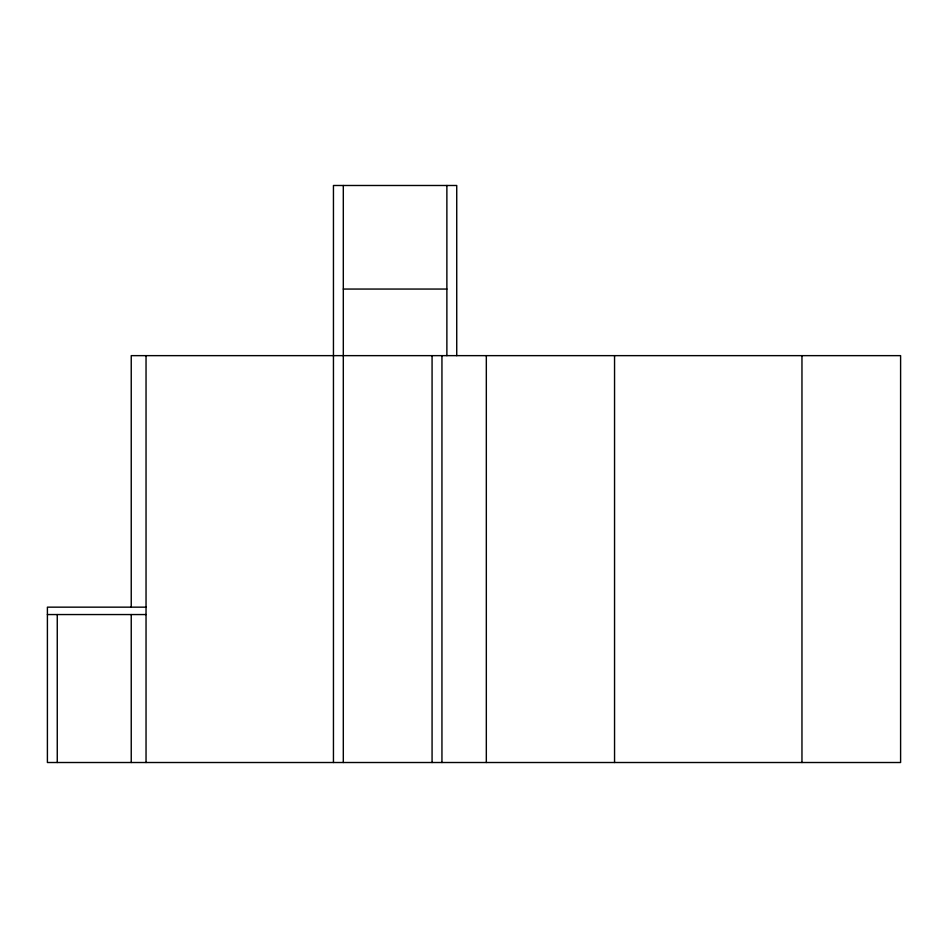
<?xml version="1.0" encoding="UTF-8"?>
<svg xmlns="http://www.w3.org/2000/svg" width="948" height="948" viewBox="0 0 948 948"><rect width="100%" height="100%" fill="white"/><g stroke="black" fill="none" stroke-linecap="round" stroke-linejoin="round"><path stroke-width="1.42" d="M343.306 289.057L446.875 289.057M146.039 607.158L47.4 607.158L47.4 762.512L900.6 762.512L900.6 355.642L131.239 355.642L131.239 607.158M47.4 614.553L146.039 614.553M801.961 355.642L801.961 762.512M614.553 355.642L614.553 762.512M486.324 355.642L486.324 762.512M456.735 355.642L456.735 185.488L333.447 185.488L333.447 762.512M446.875 185.488L446.875 355.642M441.946 355.642L441.946 762.512M432.075 355.642L432.075 762.512M343.306 185.488L343.306 762.512M146.039 355.642L146.039 762.512M131.239 614.553L131.239 762.512M57.259 614.553L57.259 762.512"/></g></svg>
